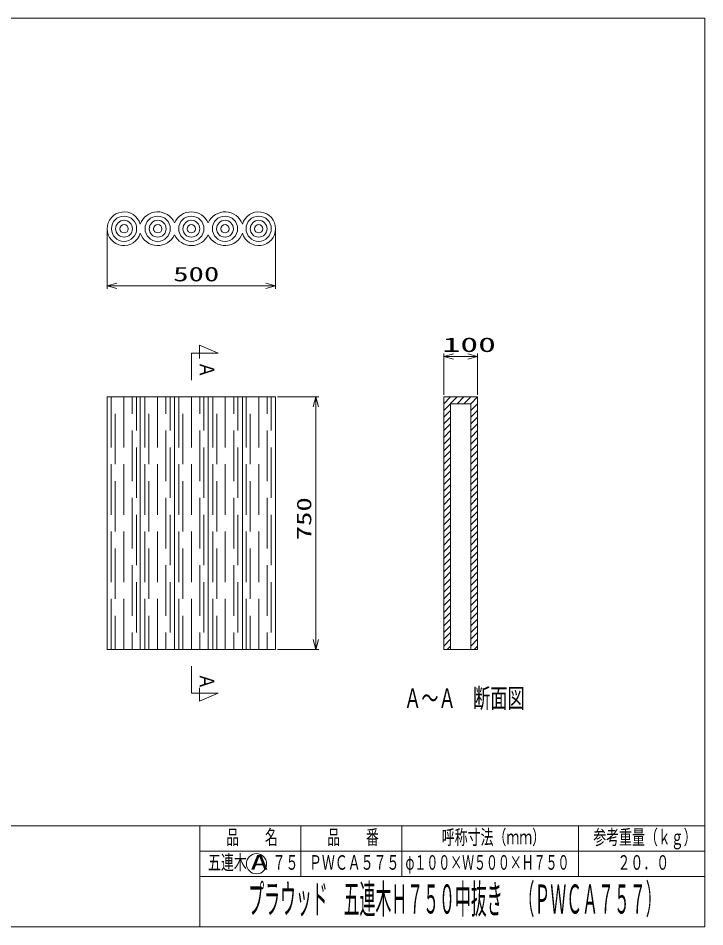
# Model space of a CAD drawing. Units: millimetres, scale not verified. Extents: x -2040 to 2040, y -1350 to 1350.
# Drawn here: x 0 to 2040, y -1350 to 1350 of the extents above; entities that cross this region are included whole.
import ezdxf
from ezdxf.enums import TextEntityAlignment as Align

# ---------------------------------------------------------------- set-up
doc = ezdxf.new("R2010")
doc.units = ezdxf.units.MM
doc.header["$LTSCALE"] = 5
for name, color, linetype, lineweight in [('0-0_0', 3, 'Continuous', 9), ('0-1_LAYER0001', 2, 'Continuous', 9), ('0-2_LAYER0003', 3, 'Continuous', 9), ('0-3_LAYER0002', 4, 'Continuous', 9), ('0-4_LAYER0014', 7, 'Continuous', 9)]:
    doc.layers.add(name, color=color, linetype=linetype, lineweight=lineweight)
doc.styles.add('ＭＳ ゴシック', font='')
doc.styles.get('ＭＳ ゴシック').set_extended_font_data('MS Gothic')

# ---------------------------------------------------------------- blocks, each defined once
blk = doc.blocks.new('_OPEN30')
at = {"layer": '0-3_LAYER0002'}
for q in [(-4.8296, 1.2941), (-4.8296, -1.2941)]:
    blk.add_line((0, 0), q, dxfattribs=at)

msp = doc.modelspace()

# ---------------------------------------------------------------- linework, layer by layer
at = {"layer": '0-0_0'}
for p, q in [((362.683, 224.381), (362.683, -525.619)), ((464.512, 224.381), (464.512, -525.619)), ((564.512, 224.381), (564.512, -525.619)), ((666.342, 224.381), (666.342, -525.619))]:
    msp.add_line(p, q, dxfattribs=at)
at = {"layer": '0-0_0', "color": 7}
msp.add_line((-2040, -1050), (540, -1050), dxfattribs=at)
at = {"layer": '0-0_0'}
for points in [[(264.512, 224.381), (264.512, -525.619), (764.512, -525.619), (764.512, 224.381)], [(1264.512, 224.381), (1364.512, 224.381), (1364.512, -525.619), (1264.512, -525.619)]]:
    msp.add_lwpolyline(points, close=True, dxfattribs=at)
msp.add_lwpolyline([(1284.512, -525.619), (1284.512, 204.381), (1344.512, 204.381), (1344.512, -525.619)], dxfattribs=at)
at = {"layer": '0-0_0', "color": 2}
for centre, radius in [((314.512, 724.381), 37.5), ((414.512, 724.381), 37.5), ((514.512, 724.381), 37.5), ((614.512, 724.381), 37.5), ((714.512, 724.381), 37.5), ((314.512, 724.381), 25), ((314.512, 724.381), 12.5), ((414.512, 724.381), 25), ((414.512, 724.381), 12.5), ((514.512, 724.381), 25), ((514.512, 724.381), 12.5), ((614.512, 724.381), 25), ((614.512, 724.381), 12.5), ((714.512, 724.381), 25), ((714.512, 724.381), 12.5)]:
    msp.add_circle(centre, radius, dxfattribs=at)
at = {"layer": '0-0_0', "color": 4}
msp.add_circle((708, -1162.5), 30, dxfattribs=at)
at = {"layer": '0-0_0'}
for centre, radius, start, end in [((314.512, 724.381), 50, 15.54872, 344.45128), ((414.512, 719.381), 55, 24.61998, 160.45192), ((514.512, 719.381), 55, 24.61998, 155.38002), ((614.512, 719.381), 55, 19.54808, 155.38002), ((714.512, 724.381), 50, 195.54872, 164.45128), ((414.512, 729.381), 55, 199.54808, 335.38002), ((514.512, 729.381), 55, 204.61998, 335.38002), ((614.512, 729.381), 55, 204.61998, 340.45192)]:
    msp.add_arc(centre, radius, start, end, dxfattribs=at)
at = {"layer": '0-1_LAYER0001'}
for p, q in [((276.097, 224.381), (276.097, 74.381)), ((313.597, 224.381), (313.597, 74.381)), ((338.597, 224.381), (338.597, 174.381)), ((351.097, 224.381), (351.097, 124.381)), ((376.097, 224.381), (376.097, 74.381)), ((413.597, 224.381), (413.597, 74.381)), ((438.597, 224.381), (438.597, 174.381)), ((451.097, 224.381), (451.097, 124.381)), ((477.012, 224.381), (477.012, 74.381)), ((514.512, 224.381), (514.512, 74.381)), ((539.512, 224.381), (539.512, 174.381)), ((552.012, 224.381), (552.012, 124.381)), ((577.927, 224.381), (577.927, 74.381)), ((615.427, 224.381), (615.427, 74.381)), ((640.427, 224.381), (640.427, 174.381)), ((652.927, 224.381), (652.927, 124.381)), ((677.012, 224.381), (677.012, 74.381)), ((714.512, 224.381), (714.512, 74.381)), ((739.512, 224.381), (739.512, 174.381)), ((752.012, 224.381), (752.012, 124.381)), ((1264.512, 184.381), (1304.512, 224.381)), ((1264.512, 204.381), (1284.512, 224.381)), ((1304.512, 204.381), (1324.512, 224.381)), ((1324.512, 204.381), (1344.512, 224.381)), ((1344.512, 204.381), (1364.512, 224.381)), ((1344.512, 184.381), (1364.512, 204.381)), ((288.597, 174.381), (288.597, 24.381)), ((388.597, 174.381), (388.597, 24.381)), ((489.512, 174.381), (489.512, 24.381)), ((590.427, 174.381), (590.427, 24.381)), ((689.512, 174.381), (689.512, 24.381)), ((1264.512, 164.381), (1284.512, 184.381)), ((1264.512, 144.381), (1284.512, 164.381)), ((1344.512, 164.381), (1364.512, 184.381)), ((1344.512, 144.381), (1364.512, 164.381)), ((1264.512, 124.381), (1284.512, 144.381)), ((1344.512, 124.381), (1364.512, 144.381)), ((338.597, 124.381), (338.597, -25.619)), ((438.597, 124.381), (438.597, -25.619)), ((539.512, 124.381), (539.512, -25.619)), ((640.427, 124.381), (640.427, -25.619)), ((739.512, 124.381), (739.512, -25.619)), ((1264.512, 104.381), (1284.512, 124.381)), ((1344.512, 104.381), (1364.512, 124.381)), ((1264.512, 84.381), (1284.512, 104.381)), ((1264.512, 64.381), (1284.512, 84.381)), ((1344.512, 84.381), (1364.512, 104.381)), ((1344.512, 64.381), (1364.512, 84.381)), ((351.097, 74.381), (351.097, -75.619)), ((451.097, 74.381), (451.097, -75.619)), ((552.012, 74.381), (552.012, -75.619)), ((652.927, 74.381), (652.927, -75.619)), ((752.012, 74.381), (752.012, -75.619)), ((1264.512, 44.381), (1284.512, 64.381)), ((1344.512, 44.381), (1364.512, 64.381)), ((1264.512, 24.381), (1284.512, 44.381)), ((1344.512, 24.381), (1364.512, 44.381)), ((276.097, 24.381), (276.097, -125.619)), ((313.597, 24.381), (313.597, -125.619)), ((376.097, 24.381), (376.097, -125.619)), ((413.597, 24.381), (413.597, -125.619)), ((477.012, 24.381), (477.012, -125.619)), ((514.512, 24.381), (514.512, -125.619)), ((577.927, 24.381), (577.927, -125.619)), ((615.427, 24.381), (615.427, -125.619)), ((677.012, 24.381), (677.012, -125.619)), ((714.512, 24.381), (714.512, -125.619)), ((1264.512, 4.381), (1284.512, 24.381)), ((1264.512, -15.619), (1284.512, 4.381)), ((1344.512, 4.381), (1364.512, 24.381)), ((1344.512, -15.619), (1364.512, 4.381)), ((288.597, -25.619), (288.597, -175.619)), ((388.597, -25.619), (388.597, -175.619)), ((489.512, -25.619), (489.512, -175.619)), ((590.427, -25.619), (590.427, -175.619)), ((689.512, -25.619), (689.512, -175.619)), ((1264.512, -35.619), (1284.512, -15.619)), ((1344.512, -35.619), (1364.512, -15.619)), ((1264.512, -55.619), (1284.512, -35.619)), ((1344.512, -55.619), (1364.512, -35.619)), ((338.597, -75.619), (338.597, -225.619)), ((438.597, -75.619), (438.597, -225.619)), ((539.512, -75.619), (539.512, -225.619)), ((640.427, -75.619), (640.427, -225.619)), ((739.512, -75.619), (739.512, -225.619)), ((1264.512, -75.619), (1284.512, -55.619)), ((1264.512, -95.619), (1284.512, -75.619)), ((1344.512, -75.619), (1364.512, -55.619)), ((1344.512, -95.619), (1364.512, -75.619)), ((1264.512, -115.619), (1284.512, -95.619)), ((1344.512, -115.619), (1364.512, -95.619)), ((351.097, -125.619), (351.097, -275.619)), ((451.097, -125.619), (451.097, -275.619)), ((552.012, -125.619), (552.012, -275.619)), ((652.927, -125.619), (652.927, -275.619)), ((752.012, -125.619), (752.012, -275.619)), ((1264.512, -135.619), (1284.512, -115.619)), ((1344.512, -135.619), (1364.512, -115.619)), ((1264.512, -155.619), (1284.512, -135.619)), ((1264.512, -175.619), (1284.512, -155.619)), ((1344.512, -155.619), (1364.512, -135.619)), ((1344.512, -175.619), (1364.512, -155.619)), ((276.097, -175.619), (276.097, -325.619)), ((313.597, -175.619), (313.597, -325.619)), ((376.097, -175.619), (376.097, -325.619)), ((413.597, -175.619), (413.597, -325.619)), ((477.012, -175.619), (477.012, -325.619)), ((514.512, -175.619), (514.512, -325.619)), ((577.927, -175.619), (577.927, -325.619)), ((615.427, -175.619), (615.427, -325.619)), ((677.012, -175.619), (677.012, -325.619)), ((714.512, -175.619), (714.512, -325.619)), ((1264.512, -195.619), (1284.512, -175.619)), ((1344.512, -195.619), (1364.512, -175.619)), ((1264.512, -215.619), (1284.512, -195.619)), ((1264.512, -235.619), (1284.512, -215.619)), ((1344.512, -215.619), (1364.512, -195.619)), ((1344.512, -235.619), (1364.512, -215.619)), ((288.597, -225.619), (288.597, -375.619)), ((388.597, -225.619), (388.597, -375.619)), ((489.512, -225.619), (489.512, -375.619)), ((590.427, -225.619), (590.427, -375.619)), ((689.512, -225.619), (689.512, -375.619)), ((1264.512, -255.619), (1284.512, -235.619)), ((1344.512, -255.619), (1364.512, -235.619)), ((1264.512, -275.619), (1284.512, -255.619)), ((1344.512, -275.619), (1364.512, -255.619)), ((338.597, -275.619), (338.597, -425.619)), ((438.597, -275.619), (438.597, -425.619)), ((539.512, -275.619), (539.512, -425.619)), ((640.427, -275.619), (640.427, -425.619)), ((739.512, -275.619), (739.512, -425.619)), ((1264.512, -295.619), (1284.512, -275.619)), ((1264.512, -315.619), (1284.512, -295.619)), ((1344.512, -295.619), (1364.512, -275.619)), ((1344.512, -315.619), (1364.512, -295.619)), ((1264.512, -335.619), (1284.512, -315.619)), ((1344.512, -335.619), (1364.512, -315.619)), ((351.097, -325.619), (351.097, -475.619)), ((451.097, -325.619), (451.097, -475.619)), ((552.012, -325.619), (552.012, -475.619)), ((652.927, -325.619), (652.927, -475.619)), ((752.012, -325.619), (752.012, -475.619)), ((1264.512, -355.619), (1284.512, -335.619)), ((1344.512, -355.619), (1364.512, -335.619)), ((276.097, -375.619), (276.097, -525.619)), ((313.597, -375.619), (313.597, -525.619)), ((376.097, -375.619), (376.097, -525.619)), ((413.597, -375.619), (413.597, -525.619)), ((477.012, -375.619), (477.012, -525.619)), ((514.512, -375.619), (514.512, -525.619)), ((577.927, -375.619), (577.927, -525.619)), ((615.427, -375.619), (615.427, -525.619)), ((677.012, -375.619), (677.012, -525.619)), ((714.512, -375.619), (714.512, -525.619)), ((1264.512, -375.619), (1284.512, -355.619)), ((1264.512, -395.619), (1284.512, -375.619)), ((1344.512, -375.619), (1364.512, -355.619)), ((1344.512, -395.619), (1364.512, -375.619)), ((1264.512, -415.619), (1284.512, -395.619)), ((1344.512, -415.619), (1364.512, -395.619)), ((288.597, -425.619), (288.597, -525.619)), ((388.597, -425.619), (388.597, -525.619)), ((489.512, -425.619), (489.512, -525.619)), ((590.427, -425.619), (590.427, -525.619)), ((689.512, -425.619), (689.512, -525.619)), ((1264.512, -435.619), (1284.512, -415.619)), ((1344.512, -435.619), (1364.512, -415.619)), ((1264.512, -455.619), (1284.512, -435.619)), ((1264.512, -475.619), (1284.512, -455.619)), ((1344.512, -455.619), (1364.512, -435.619)), ((1344.512, -475.619), (1364.512, -455.619)), ((338.597, -475.619), (338.597, -525.619)), ((438.597, -475.619), (438.597, -525.619)), ((539.512, -475.619), (539.512, -525.619)), ((640.427, -475.619), (640.427, -525.619)), ((739.512, -475.619), (739.512, -525.619)), ((1264.512, -495.619), (1284.512, -475.619)), ((1344.512, -495.619), (1364.512, -475.619)), ((1264.512, -515.619), (1284.512, -495.619)), ((1344.512, -515.619), (1364.512, -495.619)), ((1274.512, -525.619), (1284.512, -515.619)), ((1354.512, -525.619), (1364.512, -515.619))]:
    msp.add_line(p, q, dxfattribs=at)
at = {"layer": '0-2_LAYER0003'}
for points in [[(514.512, 274.381), (514.512, 354.381), (594.512, 354.381), (538.512, 378.381), (538.512, 338.381)], [(514.512, -575.619), (514.512, -655.619), (594.512, -655.619), (538.512, -679.619), (538.512, -639.619)]]:
    msp.add_lwpolyline(points, dxfattribs=at)
at = {"layer": '0-3_LAYER0002'}
for p, q in [((264.512, 718.381), (264.512, 545.381)), ((764.512, 718.381), (764.512, 545.381)), ((264.512, 554.381), (764.512, 554.381)), ((1264.512, 230.381), (1264.512, 353.381)), ((1364.512, 230.381), (1364.512, 353.381)), ((1264.512, 344.381), (1364.512, 344.381)), ((770.512, 224.381), (893.512, 224.381)), ((884.512, 224.381), (884.512, -525.619)), ((770.512, -525.619), (893.512, -525.619))]:
    msp.add_line(p, q, dxfattribs=at)
at = {"layer": '0-4_LAYER0014'}
for p, q in [((2040, -1050), (540, -1050)), ((540, -1050), (540, -1350)), ((840, -1050), (840, -1200)), ((1140, -1050), (1140, -1200)), ((1665, -1050), (1665, -1200)), ((2040, -1125), (540, -1125)), ((2040, -1125), (540, -1125)), ((2040, -1200), (540, -1200))]:
    msp.add_line(p, q, dxfattribs=at)
msp.add_lwpolyline([(-2040, -1350), (-2040, 1350), (2040, 1350), (2040, -1350)], close=True, dxfattribs=at)

# ---------------------------------------------------------------- block references
at = {"layer": '0-3_LAYER0002', "xscale": 5.999995, "yscale": 6.000017}
for p, rotation in [((264.512, 554.381), 180), ((1264.512, 344.381), 180), ((884.512, 224.381), 90), ((884.512, -525.619), 270)]:
    msp.add_blockref('_OPEN30', p, dxfattribs=dict(at, rotation=rotation))
for p in [(764.512, 554.381), (1364.512, 344.381)]:
    msp.add_blockref('_OPEN30', p, dxfattribs=at)

# ---------------------------------------------------------------- texts
at = {"layer": '0-0_0', "style": 'ＭＳ ゴシック'}
for s, height, width, p in [('Ａ～Ａ\u3000断面図', 57.73, 0.65, (1146.512, -716.722)), ('プラウッド\u3000五連木Ｈ７５０中抜き\u3000（ＰＷＣＡ７５７）', 86.58, 0.4, (683.5, -1336.654))]:
    msp.add_text(s, height=height, dxfattribs=dict(at, width=width)).set_placement(p, align=Align.BOTTOM_LEFT)
at = {"layer": '0-0_0', "color": 4, "style": 'ＭＳ ゴシック'}
for s, width, p in [('五連木\u3000\u3000７５', 0.65, (564, -1193.327)), ('A', 1.8, (690, -1193.327))]:
    msp.add_text(s, height=43.29, dxfattribs=dict(at, width=width)).set_placement(p, align=Align.BOTTOM_LEFT)
at = {"layer": '0-1_LAYER0001', "color": 4, "style": 'ＭＳ ゴシック'}
for s, width, p in [('呼称寸法（ｍｍ）', 0.65, (1258.5, -1118.327)), ('参考重量（ｋｇ）', 0.65, (1708.5, -1118.327)), ('ＰＷＣＡ５７５', 0.65, (864, -1193.327)), ('φ１００×Ｗ５００×Ｈ７５０', 0.6, (1150.5, -1193.327)), ('２０．０', 0.65, (1780.5, -1193.327))]:
    msp.add_text(s, height=43.29, dxfattribs=dict(at, width=width)).set_placement(p, align=Align.BOTTOM_LEFT)
at = {"layer": '0-2_LAYER0003', "style": 'ＭＳ ゴシック', "width": 0.85}
for p in [(526.186, 330.381), (526.186, -595.619)]:
    msp.add_text('Ａ', height=43.29, rotation=270, dxfattribs=at).set_placement(p, align=Align.BOTTOM_LEFT)
at = {"layer": '0-3_LAYER0002', "style": 'ＭＳ ゴシック'}
for s, width, p in [('500', 1.55, (460.512, 555.054)), ('100', 1.8, (1260.512, 345.054))]:
    msp.add_text(s, height=43.29, dxfattribs=dict(at, width=width)).set_placement(p, align=Align.BOTTOM_LEFT)
at = {"layer": '0-3_LAYER0002', "style": 'ＭＳ ゴシック', "width": 1.45}
msp.add_text('750', height=43.29, rotation=90, dxfattribs=at).set_placement((883.839, -201.619), align=Align.BOTTOM_LEFT)
at = {"layer": '0-4_LAYER0014', "color": 4, "style": 'ＭＳ ゴシック', "width": 0.65}
for s, p in [('品\u3000\u3000名', (618, -1118.327)), ('品\u3000\u3000番', (918, -1118.327))]:
    msp.add_text(s, height=43.29, dxfattribs=at).set_placement(p, align=Align.BOTTOM_LEFT)

doc.saveas('drawing.dxf')
